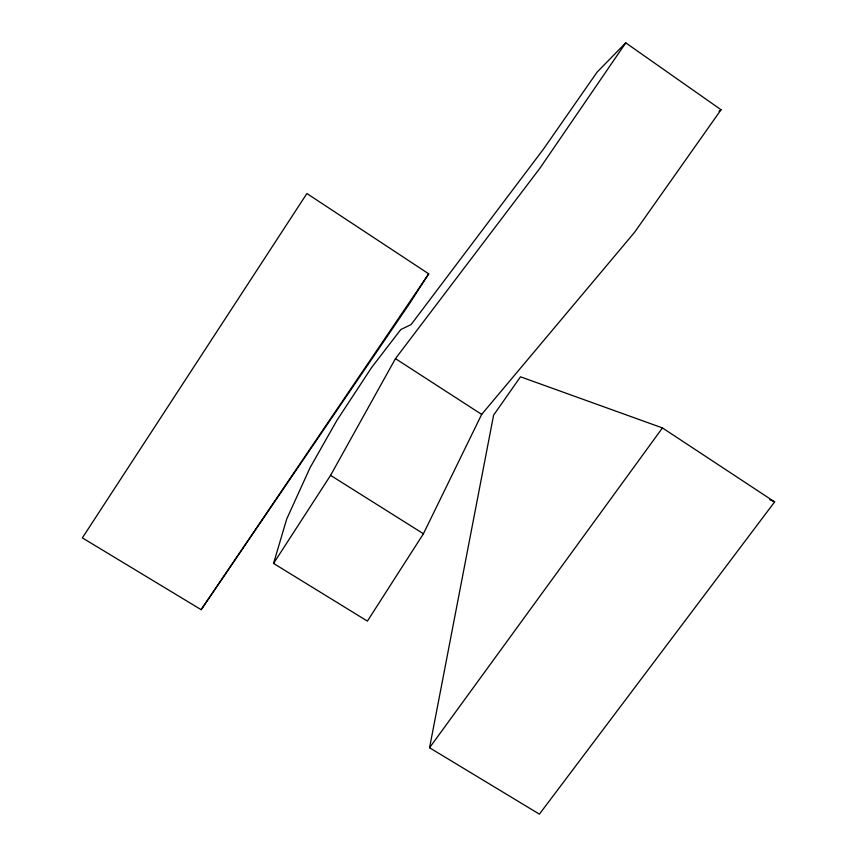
<?xml version="1.0" encoding="UTF-8"?>
<svg xmlns="http://www.w3.org/2000/svg" width="857" height="857" viewBox="0 0 857 857"><rect width="100%" height="100%" fill="white"/><g stroke="black" fill="none" stroke-linecap="round" stroke-linejoin="round"><path stroke-width="1.29" d="M429.561 747.754L493.589 415.163L520.499 376.801L662.45 427.922L774.642 501.881L539.407 814.15L429.561 747.754L662.45 427.922M273.554 563.424L286.72 518.999L309.998 467.836L336.919 420.348L371.799 367.246L400.808 329.549L411.103 324.567L543.552 148.989L597.147 72.063L625.749 42.85L721.058 109.75L634.523 232.365L481.666 414.402L423.433 533.75L367.407 621.111L273.554 563.424L330.577 475.367L395.452 358.633L540.017 168.079L625.749 42.85M428.714 273.833L409.25 304.021L201.149 609.681L82.358 537.875L306.902 193.532L428.714 273.833L201.149 609.681M719.002 111.356L721.058 109.75M769.779 499.695L774.642 501.881M330.577 475.367L423.433 533.75M395.452 358.633L481.666 414.402"/></g></svg>
